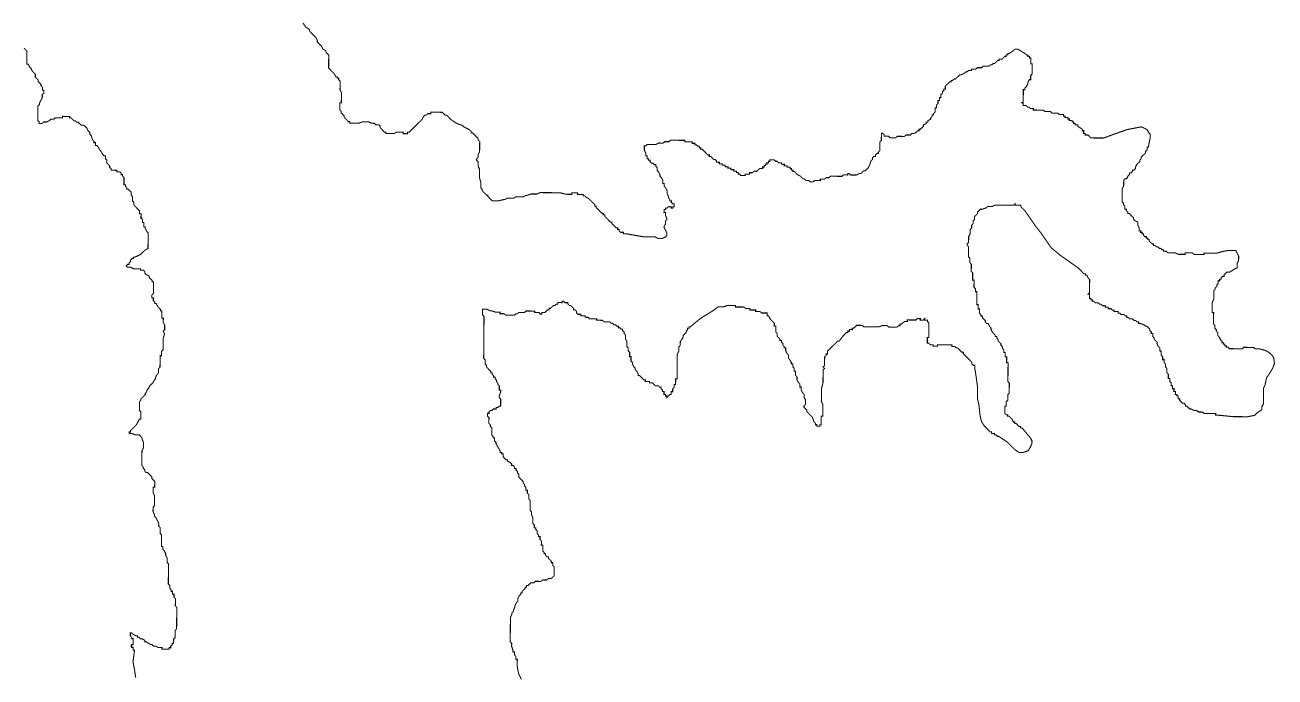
# Model space of a CAD drawing. Header units: metres. Extents: x 319816 to 366074, y 1739234 to 1838803.
# Drawn here: x 323090 to 326578, y 1828283 to 1830102 of the extents above; entities that cross this region are included whole.
import ezdxf

# ---------------------------------------------------------------- set-up
doc = ezdxf.new("R2010")
doc.units = ezdxf.units.M
doc.header["$MEASUREMENT"] = 0
doc.layers.add('HAZARDS LINE', color=1, linetype='Continuous')

msp = doc.modelspace()

# ---------------------------------------------------------------- linework, layer by layer
at = {"layer": 'HAZARDS LINE', "lineweight": 18, "const_width": 3}
for points in [[(323865.8, 1830107.4), (323873.8, 1830095.2), (323881.8, 1830091.1), (323885.8, 1830083), (323889.8, 1830078.9), (323893.8, 1830074.9), (323901.7, 1830066.7), (323905.7, 1830058.6), (323905.7, 1830054.6), (323909.7, 1830050.5), (323917.7, 1830042.4), (323921.6, 1830034.3), (323929.7, 1830030.2), (323929.6, 1830026.2), (323933.6, 1830022.1), (323937.6, 1830018.1), (323937.3, 1829981.8), (323941.3, 1829977.7), (323945.3, 1829973.6), (323953.3, 1829965.5), (323957.3, 1829957.4), (323961.3, 1829957.4), (323961.3, 1829953.4), (323965.3, 1829953.3), (323965.3, 1829949.3), (323969.3, 1829945.2), (323969.1, 1829921), (323973, 1829912.9), (323972.8, 1829884.7), (323968.8, 1829884.7), (323968.6, 1829864.6), (323972.6, 1829860.5), (323972.6, 1829856.5), (323976.6, 1829852.4), (323980.6, 1829848.4), (323980.5, 1829844.3), (323984.5, 1829840.3), (323992.5, 1829832.1), (323996.5, 1829832.1), (323996.5, 1829828.1), (324020.7, 1829827.9), (324032.8, 1829831.8), (324048.9, 1829831.7), (324057, 1829827.6), (324065, 1829827.5), (324069, 1829823.4), (324077.1, 1829823.4), (324081.1, 1829819.3), (324081.1, 1829815.3), (324085.1, 1829811.2), (324093, 1829803.1), (324097.1, 1829803), (324097, 1829799), (324121.2, 1829798.8), (324125.3, 1829802.8), (324145.4, 1829802.6), (324145.4, 1829798.6), (324157.5, 1829798.5), (324157.5, 1829802.5), (324161.6, 1829802.5), (324165.6, 1829806.5), (324169.7, 1829810.5), (324177.8, 1829818.5), (324190, 1829830.5), (324198.2, 1829838.5), (324202.2, 1829846.5), (324206.3, 1829850.5), (324210.3, 1829850.5), (324214.4, 1829854.5), (324222.5, 1829854.4), (324222.5, 1829858.4), (324254.8, 1829858.2), (324258.7, 1829854.1), (324262.7, 1829850), (324266.8, 1829850), (324278.8, 1829837.8), (324290.8, 1829829.7), (324298.8, 1829825.6), (324310.9, 1829821.4), (324314.9, 1829817.4), (324330.9, 1829809.2), (324334.9, 1829805.1), (324334.9, 1829801.1), (324338.9, 1829801), (324346.9, 1829792.9), (324350.9, 1829788.8), (324354.9, 1829784.8), (324354.9, 1829780.7), (324358.9, 1829776.7), (324358.6, 1829748.5), (324354.5, 1829740.4), (324354.5, 1829732.4), (324350.4, 1829728.4), (324350.4, 1829724.3), (324354.4, 1829720.3), (324354.3, 1829708.2), (324358.2, 1829700.1), (324358, 1829675.9), (324362, 1829663.8), (324361.8, 1829647.6), (324365.8, 1829643.6), (324365.8, 1829639.5), (324369.8, 1829635.5), (324377.8, 1829627.3), (324381.8, 1829627.3), (324381.8, 1829623.3), (324385.8, 1829619.2), (324393.8, 1829611.1), (324409.9, 1829610.9), (324426.1, 1829614.8), (324430.1, 1829614.8), (324434.2, 1829618.8), (324454.3, 1829618.6), (324458.4, 1829622.6), (324482.6, 1829622.4), (324486.6, 1829626.4), (324490.7, 1829626.4), (324502.8, 1829630.3), (324518.9, 1829630.2), (324527, 1829634.2), (324583.4, 1829633.7), (324599.5, 1829629.5), (324615.6, 1829629.4), (324615.7, 1829633.4), (324631.8, 1829633.3), (324631.8, 1829629.3), (324647.9, 1829629.1), (324647.9, 1829625.1), (324651.9, 1829625.1), (324655.9, 1829621), (324663.9, 1829616.9), (324667.9, 1829612.8), (324671.9, 1829608.8), (324679.9, 1829600.6), (324679.9, 1829596.6), (324683.9, 1829596.6), (324683.9, 1829592.5), (324687.9, 1829588.5), (324691.9, 1829584.4), (324699.9, 1829576.3), (324703.9, 1829576.2), (324703.9, 1829572.2), (324707.9, 1829572.2), (324707.9, 1829568.1), (324711.9, 1829564.1), (324719.8, 1829555.9), (324723.8, 1829551.9), (324727.9, 1829551.9), (324727.8, 1829547.8), (324731.8, 1829543.8), (324739.8, 1829535.6), (324743.9, 1829535.6), (324743.8, 1829531.6), (324747.9, 1829531.5), (324747.8, 1829527.5), (324751.8, 1829523.4), (324759.9, 1829523.4), (324759.9, 1829519.3), (324767.9, 1829519.3), (324816.2, 1829510.8), (324848.5, 1829510.5), (324856.5, 1829506.4), (324868.6, 1829506.3), (324876.7, 1829510.3), (324880.7, 1829514.3), (324880.8, 1829522.4), (324876.8, 1829530.5), (324872.9, 1829538.5), (324877, 1829546.6), (324877, 1829554.6), (324881.1, 1829558.6), (324881.1, 1829562.7), (324877.2, 1829570.8), (324877.3, 1829578.8), (324873.2, 1829578.9), (324873.3, 1829586.9), (324877.3, 1829586.9), (324877.4, 1829590.9), (324881.4, 1829590.9), (324885.4, 1829594.9), (324893.5, 1829594.8), (324893.5, 1829590.8), (324897.5, 1829590.8), (324897.5, 1829594.8), (324901.6, 1829594.8), (324901.6, 1829602.8), (324897.6, 1829602.8), (324893.6, 1829606.9), (324893.6, 1829610.9), (324889.6, 1829611), (324889.6, 1829615), (324885.6, 1829619.1), (324885.7, 1829623.1), (324881.7, 1829631.2), (324881.8, 1829639.3), (324877.8, 1829647.4), (324873.8, 1829651.4), (324873.9, 1829659.5), (324869.9, 1829659.5), (324869.9, 1829667.6), (324866, 1829675.7), (324862, 1829679.8), (324862, 1829683.8), (324858, 1829691.9), (324854, 1829695.9), (324854.1, 1829704), (324850.1, 1829708.1), (324850.1, 1829712.1), (324846.1, 1829712.1), (324842.1, 1829716.2), (324838.1, 1829716.2), (324834.1, 1829720.3), (324834.1, 1829724.3), (324830.1, 1829724.4), (324830.1, 1829728.4), (324826.1, 1829728.4), (324826.2, 1829736.5), (324822.1, 1829736.5), (324822.2, 1829744.6), (324818.2, 1829752.7), (324818.3, 1829764.8), (324822.4, 1829764.7), (324826.4, 1829768.7), (324850.6, 1829768.5), (324858.7, 1829772.5), (324870.8, 1829772.4), (324874.9, 1829776.4), (324887, 1829776.3), (324891, 1829780.3), (324931.3, 1829780), (324931.3, 1829775.9), (324951.5, 1829775.8), (324951.4, 1829771.7), (324959.5, 1829771.7), (324959.4, 1829767.6), (324963.5, 1829767.6), (324967.5, 1829763.5), (324971.5, 1829763.5), (324971.5, 1829759.5), (324975.5, 1829759.4), (324975.5, 1829755.4), (324979.5, 1829755.4), (324983.5, 1829751.3), (324991.5, 1829743.2), (324995.5, 1829739.1), (324999.5, 1829739.1), (324999.5, 1829735), (325003.5, 1829735), (325007.5, 1829731), (325011.5, 1829726.9), (325015.5, 1829726.9), (325019.5, 1829722.8), (325019.5, 1829718.8), (325027.6, 1829718.7), (325027.5, 1829714.7), (325035.6, 1829714.6), (325035.6, 1829710.6), (325043.6, 1829710.5), (325043.6, 1829706.5), (325051.7, 1829706.4), (325051.6, 1829702.4), (325059.7, 1829702.3), (325059.6, 1829698.3), (325067.7, 1829698.2), (325067.7, 1829694.2), (325075.7, 1829694.1), (325075.7, 1829690.1), (325079.7, 1829690), (325079.7, 1829686), (325083.7, 1829686), (325087.7, 1829681.9), (325099.8, 1829681.8), (325099.9, 1829685.8), (325111.9, 1829685.7), (325112, 1829689.8), (325120, 1829689.7), (325124.1, 1829693.7), (325132.2, 1829693.6), (325136.2, 1829697.6), (325140.3, 1829701.6), (325148.4, 1829701.6), (325148.4, 1829705.6), (325152.4, 1829705.6), (325152.5, 1829709.6), (325156.5, 1829709.6), (325156.5, 1829713.6), (325160.6, 1829713.5), (325160.6, 1829717.6), (325164.6, 1829717.5), (325164.7, 1829721.6), (325168.7, 1829721.5), (325168.7, 1829725.6), (325180.8, 1829725.5), (325184.8, 1829721.4), (325188.8, 1829721.4), (325192.8, 1829717.3), (325200.9, 1829717.2), (325200.9, 1829713.2), (325208.9, 1829713.1), (325208.9, 1829709.1), (325217, 1829709), (325216.9, 1829705), (325225, 1829704.9), (325224.9, 1829700.9), (325229, 1829700.9), (325228.9, 1829696.9), (325233, 1829696.8), (325232.9, 1829692.8), (325237, 1829692.8), (325241, 1829688.7), (325245, 1829684.6), (325253, 1829680.5), (325257, 1829676.5), (325261, 1829672.4), (325265, 1829672.4), (325269, 1829668.3), (325277.1, 1829668.2), (325281.1, 1829664.2), (325289.1, 1829664.1), (325293.2, 1829668.1), (325309.3, 1829668), (325309.4, 1829672), (325321.5, 1829671.9), (325325.5, 1829675.9), (325333.6, 1829675.8), (325337.6, 1829679.8), (325369.9, 1829679.6), (325374, 1829683.5), (325386, 1829683.4), (325386.1, 1829687.5), (325390.1, 1829687.4), (325394.1, 1829683.4), (325410.2, 1829683.2), (325418.3, 1829687.2), (325422.4, 1829687.2), (325426.4, 1829691.2), (325430.5, 1829695.2), (325434.5, 1829695.1), (325442.6, 1829703.1), (325446.7, 1829711.2), (325450.9, 1829723.2), (325454.9, 1829727.2), (325455, 1829731.3), (325459, 1829735.3), (325463.1, 1829735.2), (325463.1, 1829739.3), (325467.2, 1829743.2), (325471.2, 1829743.2), (325471.2, 1829747.2), (325475.3, 1829751.2), (325475.5, 1829775.4), (325479.6, 1829779.4), (325479.7, 1829799.6), (325483.8, 1829799.6), (325487.8, 1829795.5), (325487.7, 1829791.5), (325499.8, 1829791.4), (325503.8, 1829787.3), (325519.9, 1829787.2), (325524, 1829791.2), (325544.2, 1829791), (325548.2, 1829795), (325560.3, 1829794.9), (325564.4, 1829798.9), (325572.4, 1829798.8), (325576.5, 1829802.8), (325580.6, 1829806.8), (325584.6, 1829806.8), (325584.6, 1829810.8), (325588.7, 1829810.8), (325592.7, 1829814.8), (325596.8, 1829818.8), (325596.8, 1829822.8), (325604.9, 1829826.8), (325605, 1829830.8), (325609, 1829830.8), (325609, 1829834.8), (325617.1, 1829838.8), (325617.2, 1829842.8), (325621.2, 1829846.8), (325621.2, 1829850.8), (325625.3, 1829850.8), (325625.3, 1829854.8), (325629.4, 1829858.8), (325629.5, 1829870.9), (325633.5, 1829870.9), (325633.6, 1829878.9), (325637.6, 1829882.9), (325637.7, 1829891), (325641.7, 1829891), (325641.8, 1829899), (325645.8, 1829899), (325645.9, 1829907.1), (325650, 1829911.1), (325650, 1829915.1), (325654.1, 1829919.1), (325654.1, 1829923.1), (325658.1, 1829923.1), (325658.2, 1829931.2), (325666.3, 1829939.1), (325670.4, 1829943.1), (325674.4, 1829943.1), (325674.5, 1829947.1), (325678.5, 1829947.1), (325682.6, 1829951.1), (325686.6, 1829951.1), (325690.6, 1829955.1), (325694.7, 1829959.1), (325698.8, 1829963.1), (325702.8, 1829963), (325710.9, 1829967), (325715, 1829971), (325719, 1829971), (325723.1, 1829975), (325731.1, 1829974.9), (325731.2, 1829978.9), (325743.2, 1829978.8), (325747.3, 1829982.8), (325759.4, 1829982.7), (325763.5, 1829986.7), (325779.6, 1829986.6), (325783.7, 1829990.6), (325787.7, 1829990.5), (325791.8, 1829994.5), (325795.8, 1829994.5), (325799.8, 1829998.5), (325803.9, 1830002.5), (325807.9, 1830002.5), (325808, 1830006.5), (325816, 1830006.4), (325820.1, 1830010.4), (325824.2, 1830014.4), (325828.2, 1830014.4), (325828.2, 1830018.4), (325832.3, 1830018.4), (325832.3, 1830022.4), (325836.3, 1830022.4), (325848.5, 1830030.4), (325852.6, 1830034.4), (325860.6, 1830034.3), (325880.7, 1830022), (325884.7, 1830018), (325888.7, 1830017.9), (325888.7, 1830013.9), (325892.7, 1830013.9), (325892.7, 1830009.8), (325896.7, 1830009.8), (325896.6, 1829993.7), (325900.6, 1829993.6), (325900.4, 1829965.4), (325896.3, 1829961.4), (325896.2, 1829949.3), (325892.2, 1829949.4), (325888.1, 1829941.3), (325888, 1829937.3), (325883.9, 1829929.3), (325879.9, 1829925.3), (325879.8, 1829921.2), (325875.8, 1829921.3), (325875.5, 1829885), (325871.5, 1829885), (325875.5, 1829881), (325875.4, 1829876.9), (325883.5, 1829876.9), (325887.5, 1829872.8), (325891.5, 1829872.8), (325895.5, 1829868.7), (325903.6, 1829868.6), (325903.5, 1829864.6), (325931.8, 1829864.4), (325935.8, 1829860.3), (325951.9, 1829860.2), (325955.9, 1829856.1), (325972, 1829856), (325976, 1829851.9), (325988.1, 1829851.8), (325988.1, 1829847.8), (325992.1, 1829847.7), (325992.1, 1829843.7), (326000.1, 1829843.6), (326000.1, 1829839.6), (326004.1, 1829839.6), (326004.1, 1829835.5), (326012.1, 1829835.5), (326012.1, 1829831.4), (326016.1, 1829831.4), (326016.1, 1829827.4), (326020.1, 1829827.3), (326020.1, 1829823.3), (326028.2, 1829823.2), (326028.1, 1829819.2), (326040.2, 1829811), (326040.1, 1829807), (326044.2, 1829807), (326044.1, 1829798.9), (326048.1, 1829798.9), (326048.1, 1829794.9), (326056.1, 1829794.8), (326064.1, 1829786.7), (326100.4, 1829786.4), (326120.6, 1829794.2), (326165.1, 1829810), (326205.5, 1829817.7), (326213.5, 1829813.6), (326221.5, 1829809.5), (326225.5, 1829801.4), (326229.5, 1829797.4), (326229.4, 1829785.3), (326225.2, 1829765.2), (326225.2, 1829761.1), (326221.1, 1829761.2), (326221.1, 1829753.1), (326217, 1829749.1), (326217, 1829745.1), (326212.9, 1829741.1), (326204.8, 1829733.1), (326204.8, 1829729), (326200.7, 1829725), (326200.7, 1829721), (326196.6, 1829717), (326192.5, 1829713), (326188.4, 1829705), (326188.4, 1829701), (326184.3, 1829697), (326180.3, 1829697), (326180.3, 1829693), (326176.2, 1829689), (326172.2, 1829689), (326172.1, 1829685), (326168.1, 1829681), (326164, 1829672.9), (326159.9, 1829673), (326155.9, 1829669), (326155.7, 1829652.8), (326151.6, 1829644.8), (326151.3, 1829608.5), (326155.3, 1829604.5), (326155.3, 1829600.4), (326159.3, 1829596.4), (326159.2, 1829588.3), (326163.3, 1829588.3), (326163.2, 1829584.2), (326167.2, 1829580.2), (326167.2, 1829576.1), (326171.2, 1829576.1), (326175.2, 1829572), (326179.2, 1829568), (326183.2, 1829563.9), (326183.2, 1829559.9), (326187.2, 1829555.8), (326195.2, 1829551.7), (326195.1, 1829543.7), (326199.1, 1829535.6), (326199, 1829527.5), (326203.1, 1829527.5), (326203, 1829523.4), (326207.1, 1829523.4), (326207, 1829519.4), (326211.1, 1829519.3), (326211, 1829515.3), (326215, 1829511.2), (326219.1, 1829511.2), (326219, 1829507.2), (326223.1, 1829507.1), (326223, 1829503.1), (326227.1, 1829503.1), (326227, 1829499), (326231, 1829495), (326235, 1829490.9), (326239, 1829490.9), (326239, 1829486.8), (326243, 1829486.8), (326247, 1829482.7), (326251.1, 1829482.7), (326255.1, 1829478.7), (326259.1, 1829478.6), (326263.1, 1829474.6), (326267.1, 1829474.5), (326267.1, 1829470.5), (326275.2, 1829470.4), (326279.2, 1829466.4), (326299.3, 1829466.2), (326307.3, 1829462.1), (326327.5, 1829461.9), (326327.5, 1829466), (326347.7, 1829465.8), (326351.7, 1829461.7), (326379.9, 1829461.5), (326379.9, 1829465.5), (326416.2, 1829465.2), (326428.3, 1829469.1), (326448.5, 1829473), (326468.7, 1829472.8), (326472.6, 1829464.7), (326476.6, 1829456.6), (326476.5, 1829444.6), (326472.4, 1829436.5), (326472.3, 1829424.4), (326464.2, 1829420.5), (326452, 1829412.5), (326444, 1829412.6), (326435.9, 1829404.6), (326435.8, 1829400.5), (326431.8, 1829400.6), (326427.7, 1829396.6), (326427.7, 1829392.5), (326423.7, 1829392.6), (326423.6, 1829388.5), (326419.6, 1829388.6), (326419.5, 1829380.5), (326415.5, 1829376.5), (326415.4, 1829372.5), (326411.4, 1829368.5), (326411.3, 1829364.5), (326407.3, 1829360.5), (326407.1, 1829336.3), (326403, 1829328.2), (326402.7, 1829300), (326406.8, 1829300), (326406.5, 1829267.7), (326410.5, 1829263.7), (326410.4, 1829255.6), (326414.4, 1829251.5), (326414.4, 1829247.5), (326418.4, 1829243.4), (326418.3, 1829235.4), (326422.3, 1829231.3), (326426.3, 1829223.2), (326430.3, 1829219.2), (326430.2, 1829215.1), (326434.3, 1829215.1), (326434.2, 1829211.1), (326438.3, 1829211), (326438.2, 1829207), (326442.3, 1829207), (326442.2, 1829202.9), (326446.3, 1829202.9), (326450.3, 1829198.8), (326486.5, 1829198.5), (326490.6, 1829202.5), (326518.8, 1829202.3), (326522.8, 1829198.2), (326534.9, 1829198.1), (326550.9, 1829193.9), (326562, 1829187.8), (326570, 1829180.3), (326574.4, 1829173.4), (326576.5, 1829157.6), (326571.5, 1829144.1), (326562.6, 1829129.4), (326554.4, 1829117.3), (326550.2, 1829097.2), (326546.1, 1829089.2), (326545.7, 1829044.8), (326541.6, 1829036.8), (326541.6, 1829028.7), (326529.4, 1829020.8), (326521.3, 1829012.8), (326501.1, 1829008.9), (326460.8, 1829009.2), (326416.5, 1829013.6), (326412.4, 1829013.7), (326412.5, 1829017.7), (326380.2, 1829018), (326376.2, 1829022), (326364.1, 1829022.1), (326360.1, 1829026.2), (326352.1, 1829026.3), (326344.1, 1829030.4), (326340, 1829030.4), (326332, 1829038.5), (326328, 1829038.6), (326328, 1829042.6), (326324, 1829046.7), (326320, 1829046.7), (326316, 1829050.8), (326312, 1829054.8), (326312, 1829058.9), (326308, 1829058.9), (326308.1, 1829067), (326304, 1829067), (326304.1, 1829071), (326300, 1829071.1), (326300.1, 1829079.1), (326296.1, 1829079.2), (326296.2, 1829087.2), (326292.1, 1829087.3), (326292.2, 1829095.3), (326288.2, 1829095.4), (326288.2, 1829103.4), (326284.2, 1829107.5), (326284.3, 1829115.5), (326280.3, 1829115.6), (326280.4, 1829127.7), (326276.4, 1829131.7), (326276.4, 1829135.8), (326276.4, 1829139.8), (326276.5, 1829143.8), (326272.5, 1829147.9), (326272.5, 1829151.9), (326272.5, 1829156), (326268.5, 1829160), (326268.6, 1829164.1), (326268.6, 1829168.1), (326264.6, 1829168.1), (326264.6, 1829172.2), (326264.6, 1829176.2), (326260.6, 1829180.3), (326260.7, 1829184.3), (326260.7, 1829188.3), (326260.7, 1829192.3), (326256.7, 1829192.4), (326256.7, 1829196.4), (326256.8, 1829200.4), (326252.8, 1829204.5), (326248.8, 1829212.6), (326248.9, 1829216.6), (326244.9, 1829220.7), (326240.9, 1829224.8), (326240.9, 1829228.8), (326236.9, 1829232.9), (326236.9, 1829236.9), (326237, 1829240.9), (326232.9, 1829241), (326233, 1829245), (326229, 1829249.1), (326229, 1829253.1), (326225, 1829257.2), (326221, 1829261.2), (326217, 1829261.3), (326213, 1829265.3), (326200.9, 1829269.4), (326196.9, 1829269.5), (326196.9, 1829273.5), (326192.9, 1829273.5), (326188.9, 1829277.6), (326184.9, 1829277.6), (326180.9, 1829281.7), (326176.8, 1829281.7), (326172.8, 1829281.8), (326168.8, 1829285.8), (326164.8, 1829285.9), (326164.8, 1829289.9), (326160.8, 1829289.9), (326156.8, 1829294), (326152.8, 1829294), (326148.7, 1829294.1), (326144.7, 1829298.1), (326140.7, 1829298.2), (326140.7, 1829302.2), (326136.7, 1829302.2), (326132.7, 1829302.3), (326128.6, 1829302.3), (326128.7, 1829306.3), (326124.6, 1829306.4), (326120.6, 1829310.4), (326116.6, 1829310.5), (326112.6, 1829310.5), (326112.6, 1829314.5), (326108.6, 1829314.6), (326104.5, 1829314.6), (326104.6, 1829318.6), (326100.6, 1829318.7), (326096.5, 1829318.7), (326092.5, 1829322.8), (326088.5, 1829322.8), (326084.5, 1829326.9), (326080.5, 1829326.9), (326076.4, 1829326.9), (326072.4, 1829331), (326068.4, 1829331), (326068.4, 1829335.1), (326064.4, 1829335.1), (326064.4, 1829339.1), (326060.4, 1829339.2), (326060.4, 1829343.2), (326060.5, 1829347.2), (326060.5, 1829351.3), (326056.5, 1829351.3), (326060.5, 1829355.3), (326060.6, 1829359.3), (326060.6, 1829363.3), (326060.6, 1829367.4), (326060.7, 1829371.4), (326060.7, 1829375.4), (326060.7, 1829379.5), (326060.8, 1829383.5), (326060.8, 1829387.5), (326060.8, 1829391.6), (326056.9, 1829395.6), (326052.9, 1829403.7), (326048.9, 1829403.8), (326048.9, 1829407.8), (326044.9, 1829407.8), (326040.9, 1829411.9), (326036.9, 1829416), (326032.9, 1829420), (326028.9, 1829424.1), (325976.8, 1829460.8), (325952.8, 1829481.2), (325924.9, 1829521.7), (325908.9, 1829542), (325881, 1829582.6), (325877, 1829586.6), (325869, 1829594.8), (325869.1, 1829598.8), (325861, 1829598.9), (325857, 1829598.9), (325853, 1829598.9), (325853, 1829603), (325848.9, 1829599), (325844.9, 1829599), (325836.8, 1829599.1), (325832.8, 1829599.1), (325820.7, 1829599.2), (325816.7, 1829599.2), (325808.6, 1829599.3), (325804.6, 1829599.3), (325796.5, 1829599.4), (325788.4, 1829595.4), (325784.4, 1829595.5), (325776.3, 1829595.5), (325772.3, 1829591.5), (325760.1, 1829587.6), (325756.1, 1829587.6), (325752.1, 1829583.6), (325748, 1829579.6), (325748, 1829575.6), (325743.9, 1829571.6), (325739.8, 1829567.6), (325739.8, 1829563.6), (325739.8, 1829559.5), (325735.7, 1829555.5), (325735.7, 1829551.5), (325735.6, 1829547.5), (325731.6, 1829543.5), (325731.5, 1829535.4), (325727.4, 1829531.4), (325727.4, 1829527.4), (325727.3, 1829519.3), (325723.2, 1829511.3), (325723.2, 1829507.3), (325723.1, 1829499.2), (325723.1, 1829495.2), (325719, 1829491.2), (325719, 1829487.1), (325723, 1829483.1), (325723, 1829479.1), (325722.9, 1829475), (325722.9, 1829471), (325722.9, 1829467), (325722.8, 1829462.9), (325722.8, 1829458.9), (325722.8, 1829454.9), (325726.8, 1829450.8), (325726.7, 1829446.8), (325726.7, 1829442.7), (325726.7, 1829438.7), (325730.7, 1829434.6), (325730.6, 1829430.6), (325730.6, 1829426.6), (325730.6, 1829422.5), (325730.5, 1829418.5), (325730.5, 1829414.5), (325734.5, 1829410.4), (325734.4, 1829406.4), (325734.4, 1829402.4), (325734.4, 1829398.3), (325734.3, 1829394.3), (325734.3, 1829390.3), (325738.3, 1829390.2), (325738.3, 1829386.2), (325738.3, 1829382.2), (325738.2, 1829378.1), (325738.2, 1829374.1), (325738.2, 1829370.1), (325742.2, 1829366), (325742.1, 1829362), (325742.1, 1829357.9), (325746.1, 1829357.9), (325746.1, 1829353.9), (325746.1, 1829349.8), (325746, 1829345.8), (325746, 1829341.8), (325746, 1829337.7), (325745.9, 1829333.7), (325745.9, 1829329.7), (325745.9, 1829325.7), (325745.8, 1829321.6), (325749.9, 1829321.6), (325749.8, 1829317.6), (325749.8, 1829313.5), (325749.8, 1829309.5), (325753.8, 1829309.5), (325753.8, 1829305.4), (325753.7, 1829301.4), (325753.7, 1829297.4), (325757.7, 1829293.3), (325757.7, 1829289.3), (325761.7, 1829289.2), (325761.7, 1829285.2), (325765.7, 1829281.1), (325769.7, 1829277.1), (325769.6, 1829273), (325773.6, 1829269), (325777.6, 1829268.9), (325781.6, 1829260.8), (325785.6, 1829256.8), (325785.6, 1829252.7), (325789.5, 1829244.7), (325793.5, 1829240.6), (325797.5, 1829236.5), (325797.5, 1829232.5), (325801.5, 1829232.5), (325801.5, 1829228.4), (325805.5, 1829224.4), (325805.5, 1829220.3), (325809.5, 1829216.3), (325813.5, 1829212.2), (325813.4, 1829208.2), (325817.4, 1829204.1), (325817.4, 1829200.1), (325821.4, 1829196), (325821.3, 1829192), (325821.3, 1829187.9), (325825.3, 1829187.9), (325825.3, 1829183.9), (325825.3, 1829179.8), (325825.2, 1829175.8), (325829.3, 1829175.8), (325829.2, 1829171.8), (325829.2, 1829167.7), (325829.2, 1829163.7), (325829.1, 1829159.7), (325833.2, 1829159.6), (325833.1, 1829155.6), (325833.1, 1829151.6), (325833.1, 1829147.5), (325833, 1829143.5), (325833, 1829139.5), (325833, 1829135.4), (325832.9, 1829131.4), (325832.9, 1829127.4), (325832.9, 1829123.3), (325832.8, 1829119.3), (325832.8, 1829115.3), (325832.8, 1829111.2), (325832.7, 1829107.2), (325836.7, 1829103.1), (325836.7, 1829099.1), (325836.7, 1829095.1), (325836.6, 1829091.1), (325836.6, 1829087), (325836.6, 1829083), (325836.5, 1829079), (325836.5, 1829074.9), (325832.4, 1829070.9), (325832.4, 1829066.9), (325832.4, 1829062.9), (325832.3, 1829058.8), (325832.3, 1829054.8), (325828.2, 1829050.8), (325828.2, 1829046.8), (325828.1, 1829038.7), (325824.1, 1829038.7), (325824.1, 1829034.7), (325824, 1829030.7), (325824, 1829026.6), (325824, 1829022.6), (325823.9, 1829018.6), (325827.9, 1829014.5), (325832, 1829014.5), (325831.9, 1829010.5), (325836, 1829010.4), (325840, 1829006.4), (325844, 1829002.3), (325847.9, 1828994.2), (325851.9, 1828994.2), (325851.9, 1828990.1), (325855.9, 1828990.1), (325859.9, 1828986), (325863.9, 1828982), (325868, 1828981.9), (325867.9, 1828977.9), (325872, 1828977.9), (325895.9, 1828949.4), (325899.9, 1828941.3), (325899.8, 1828933.3), (325895.7, 1828925.3), (325891.6, 1828917.2), (325887.6, 1828913.2), (325875.4, 1828909.3), (325863.3, 1828909.4), (325851.3, 1828917.6), (325831.3, 1828937.9), (325807.3, 1828954.2), (325803.2, 1828954.3), (325799.2, 1828958.3), (325795.2, 1828958.3), (325795.2, 1828962.4), (325791.2, 1828962.4), (325787.2, 1828962.4), (325787.2, 1828966.5), (325783.2, 1828966.5), (325779.2, 1828970.6), (325775.2, 1828974.6), (325767.2, 1828982.8), (325759.2, 1828994.9), (325755.3, 1829011.1), (325751.6, 1829043.4), (325747.7, 1829059.5), (325748, 1829091.8), (325744.2, 1829120), (325740.3, 1829144.3), (325740.4, 1829148.3), (325740.4, 1829152.3), (325736.4, 1829152.4), (325732.4, 1829156.4), (325732.4, 1829160.5), (325728.4, 1829164.5), (325724.4, 1829168.6), (325720.4, 1829172.7), (325712.4, 1829180.8), (325708.4, 1829184.9), (325708.4, 1829188.9), (325704.4, 1829188.9), (325700.4, 1829193), (325696.4, 1829197), (325692.4, 1829201.1), (325688.4, 1829201.1), (325684.4, 1829205.2), (325680.4, 1829205.2), (325676.3, 1829205.3), (325676.4, 1829209.3), (325672.3, 1829209.3), (325668.3, 1829209.4), (325664.3, 1829209.4), (325660.2, 1829209.4), (325656.2, 1829209.5), (325652.2, 1829209.5), (325648.2, 1829209.5), (325644.1, 1829209.6), (325640.1, 1829209.6), (325636.1, 1829209.6), (325636, 1829205.6), (325632, 1829205.6), (325628, 1829205.7), (325623.9, 1829205.7), (325624, 1829209.7), (325619.9, 1829209.8), (325615.9, 1829209.8), (325611.9, 1829213.9), (325607.9, 1829213.9), (325607.9, 1829217.9), (325607.9, 1829222), (325608, 1829226), (325608, 1829230), (325612, 1829230), (325612.1, 1829234), (325612.1, 1829238.1), (325612.1, 1829242.1), (325612.2, 1829246.1), (325612.2, 1829250.2), (325612.2, 1829254.2), (325612.3, 1829258.2), (325612.3, 1829262.3), (325612.3, 1829266.3), (325612.4, 1829270.3), (325608.4, 1829274.4), (325608.4, 1829278.4), (325604.4, 1829278.4), (325600.4, 1829278.5), (325600.4, 1829282.5), (325596.3, 1829278.5), (325592.3, 1829278.6), (325588.3, 1829278.6), (325588.3, 1829282.6), (325584.3, 1829282.6), (325580.2, 1829282.7), (325576.2, 1829278.7), (325572.1, 1829278.7), (325568.1, 1829278.8), (325564.1, 1829278.8), (325560, 1829278.8), (325556, 1829278.9), (325552, 1829278.9), (325552, 1829274.9), (325547.9, 1829274.9), (325543.9, 1829274.9), (325539.8, 1829270.9), (325535.8, 1829266.9), (325531.7, 1829267), (325531.7, 1829262.9), (325527.7, 1829263), (325523.6, 1829259), (325519.6, 1829259), (325515.5, 1829259), (325507.5, 1829259.1), (325499.4, 1829259.2), (325495.4, 1829263.2), (325491.4, 1829263.3), (325487.4, 1829263.3), (325483.3, 1829263.3), (325471.2, 1829259.4), (325467.2, 1829259.4), (325463.1, 1829259.5), (325459.1, 1829259.5), (325455.1, 1829259.5), (325451, 1829259.6), (325447, 1829259.6), (325434.9, 1829259.7), (325430.9, 1829259.7), (325426.9, 1829263.8), (325422.9, 1829263.8), (325418.8, 1829263.9), (325414.8, 1829263.9), (325410.8, 1829263.9), (325406.7, 1829259.9), (325402.6, 1829255.9), (325398.6, 1829256), (325398.6, 1829251.9), (325394.5, 1829252), (325390.5, 1829252), (325390.5, 1829248), (325386.5, 1829248), (325386.4, 1829244), (325382.4, 1829244), (325378.3, 1829240), (325374.3, 1829236), (325362, 1829220), (325358, 1829220), (325353.9, 1829216), (325349.9, 1829212), (325345.8, 1829208), (325341.7, 1829204), (325337.7, 1829200), (325333.6, 1829196), (325329.5, 1829192), (325329.5, 1829184), (325325.5, 1829184), (325325.4, 1829180), (325321.4, 1829176), (325321.3, 1829167.9), (325321.3, 1829163.9), (325321.2, 1829155.8), (325321.2, 1829151.8), (325317.1, 1829147.8), (325321.1, 1829143.7), (325317, 1829139.7), (325317, 1829135.7), (325317, 1829131.7), (325316.9, 1829123.6), (325316.9, 1829119.6), (325316.8, 1829115.5), (325316.8, 1829107.5), (325316.7, 1829103.4), (325312.6, 1829087.4), (325312.5, 1829083.3), (325312.5, 1829079.3), (325312.5, 1829075.3), (325312.4, 1829071.2), (325312.4, 1829067.2), (325312.4, 1829063.2), (325312.2, 1829051.1), (325316.2, 1829043), (325316.2, 1829038.9), (325316.1, 1829030.9), (325316.1, 1829026.8), (325316, 1829022.8), (325316, 1829018.8), (325316, 1829014.8), (325315.9, 1829010.7), (325311.9, 1829010.8), (325311.9, 1829006.7), (325311.8, 1829002.7), (325311.8, 1828998.7), (325311.8, 1828994.6), (325311.7, 1828990.6), (325311.7, 1828986.6), (325307.7, 1828986.6), (325307.6, 1828982.6), (325303.6, 1828982.6), (325299.6, 1828982.6), (325299.6, 1828986.7), (325295.6, 1828986.7), (325295.6, 1828990.7), (325291.6, 1828994.8), (325287.7, 1829006.9), (325283.7, 1829011), (325279.7, 1829015.1), (325275.7, 1829019.1), (325271.7, 1829023.2), (325271.7, 1829027.2), (325267.7, 1829031.3), (325263.7, 1829035.3), (325263.8, 1829039.4), (325267.8, 1829043.4), (325267.9, 1829047.4), (325267.9, 1829055.5), (325264, 1829063.6), (325264, 1829067.6), (325264, 1829071.6), (325260, 1829075.7), (325256.1, 1829083.8), (325256.2, 1829091.9), (325252.1, 1829091.9), (325252.2, 1829100), (325248.2, 1829104), (325244.2, 1829112.1), (325244.3, 1829120.2), (325240.3, 1829124.2), (325240.3, 1829128.3), (325240.4, 1829136.3), (325236.4, 1829136.4), (325236.4, 1829140.4), (325236.4, 1829144.4), (325232.4, 1829148.5), (325232.5, 1829152.5), (325232.5, 1829156.6), (325228.5, 1829156.6), (325228.5, 1829160.6), (325220.5, 1829172.8), (325220.6, 1829180.9), (325216.6, 1829184.9), (325212.7, 1829193), (325212.7, 1829197), (325212.7, 1829201.1), (325208.7, 1829201.1), (325208.7, 1829205.1), (325204.7, 1829209.2), (325204.8, 1829213.2), (325200.8, 1829217.3), (325200.8, 1829221.3), (325196.8, 1829221.4), (325196.8, 1829225.4), (325192.8, 1829229.5), (325188.8, 1829233.5), (325188.8, 1829237.6), (325188.9, 1829241.6), (325184.9, 1829245.7), (325184.9, 1829249.7), (325184.9, 1829253.7), (325185, 1829257.8), (325185, 1829261.8), (325181, 1829261.8), (325181, 1829265.9), (325181, 1829269.9), (325177, 1829273.9), (325173, 1829278), (325169.1, 1829282.1), (325165.1, 1829290.2), (325161.1, 1829290.2), (325161.1, 1829294.2), (325161.1, 1829298.3), (325157.1, 1829298.3), (325153.1, 1829298.3), (325149, 1829298.4), (325145, 1829298.4), (325141, 1829302.5), (325132.9, 1829302.5), (325128.9, 1829302.6), (325128.9, 1829306.6), (325124.9, 1829306.6), (325120.9, 1829306.7), (325116.9, 1829306.7), (325112.8, 1829306.7), (325112.9, 1829310.8), (325108.8, 1829310.8), (325104.8, 1829310.8), (325100.8, 1829310.9), (325096.8, 1829314.9), (325092.7, 1829315), (325084.7, 1829315), (325076.6, 1829315.1), (325072.6, 1829315.1), (325072.6, 1829319.2), (325068.6, 1829319.2), (325064.6, 1829319.2), (325060.5, 1829319.3), (325056.5, 1829319.3), (325052.5, 1829319.3), (325048.4, 1829319.4), (325040.3, 1829315.4), (325024.2, 1829315.5), (325008, 1829303.6), (324975.6, 1829283.7), (324951.2, 1829263.7), (324947.2, 1829259.7), (324943.1, 1829259.8), (324943.1, 1829255.7), (324939.1, 1829255.8), (324939, 1829251.7), (324935, 1829247.7), (324934.9, 1829243.7), (324930.9, 1829239.7), (324926.8, 1829235.7), (324926.8, 1829231.7), (324922.7, 1829223.7), (324918.6, 1829219.7), (324918.6, 1829215.6), (324918.5, 1829211.6), (324918.5, 1829207.6), (324914.4, 1829203.6), (324914.4, 1829199.5), (324914.4, 1829195.5), (324914.3, 1829191.5), (324910.2, 1829183.4), (324910.2, 1829179.4), (324910.2, 1829175.4), (324910.1, 1829171.3), (324910.1, 1829167.3), (324910.1, 1829163.3), (324910, 1829159.2), (324910, 1829155.2), (324910, 1829151.2), (324909.9, 1829147.2), (324909.9, 1829143.1), (324909.9, 1829139.1), (324909.8, 1829135.1), (324909.8, 1829131), (324909.8, 1829127), (324909.7, 1829118.9), (324909.7, 1829114.9), (324905.6, 1829114.9), (324905.6, 1829110.9), (324905.6, 1829106.9), (324905.5, 1829102.8), (324905.5, 1829098.8), (324901.5, 1829098.8), (324901.4, 1829094.8), (324901.4, 1829090.8), (324897.3, 1829086.8), (324897.3, 1829082.8), (324897.3, 1829078.7), (324893.2, 1829078.8), (324893.2, 1829074.7), (324893.2, 1829070.7), (324889.1, 1829070.7), (324885.1, 1829066.7), (324881, 1829062.7), (324881, 1829066.8), (324877, 1829066.8), (324877, 1829070.8), (324873, 1829070.9), (324873.1, 1829078.9), (324869.1, 1829079), (324869.1, 1829083), (324865.1, 1829087.1), (324865.1, 1829091.1), (324861.1, 1829091.1), (324857.1, 1829095.2), (324853.1, 1829095.2), (324849, 1829095.2), (324845, 1829099.3), (324841, 1829103.4), (324837, 1829103.4), (324833, 1829103.4), (324833, 1829107.5), (324829, 1829107.5), (324825, 1829107.5), (324820.9, 1829107.6), (324821, 1829111.6), (324816.9, 1829111.6), (324812.9, 1829115.7), (324808.9, 1829119.8), (324804.9, 1829123.8), (324800.9, 1829123.9), (324800.9, 1829127.9), (324797, 1829136), (324793, 1829140.1), (324793, 1829144.1), (324789, 1829148.2), (324785, 1829156.3), (324785.1, 1829160.3), (324781.1, 1829164.4), (324781.1, 1829168.4), (324781.1, 1829172.4), (324781.2, 1829176.4), (324777.2, 1829176.5), (324777.2, 1829180.5), (324777.2, 1829184.5), (324777.3, 1829188.6), (324773.3, 1829192.6), (324773.3, 1829196.7), (324773.3, 1829200.7), (324769.3, 1829204.8), (324769.4, 1829208.8), (324769.4, 1829212.8), (324769.4, 1829216.9), (324769.5, 1829220.9), (324765.5, 1829225), (324765.5, 1829229), (324765.5, 1829233), (324765.6, 1829237.1), (324761.6, 1829241.1), (324761.6, 1829245.2), (324757.6, 1829249.2), (324757.6, 1829253.3), (324753.6, 1829253.3), (324749.6, 1829257.3), (324745.6, 1829257.4), (324745.6, 1829261.4), (324741.6, 1829261.4), (324737.6, 1829265.5), (324733.6, 1829265.5), (324729.6, 1829269.6), (324725.5, 1829269.6), (324721.5, 1829273.7), (324717.5, 1829273.7), (324713.5, 1829273.8), (324709.4, 1829273.8), (324705.4, 1829273.8), (324701.4, 1829277.9), (324697.4, 1829277.9), (324693.3, 1829278), (324689.3, 1829278), (324685.3, 1829278), (324685.3, 1829282.1), (324681.3, 1829282.1), (324677.3, 1829282.1), (324673.2, 1829282.2), (324669.2, 1829282.2), (324665.2, 1829282.2), (324661.2, 1829286.3), (324657.1, 1829286.3), (324653.1, 1829286.4), (324653.1, 1829290.4), (324649.1, 1829290.4), (324645.1, 1829290.5), (324641, 1829290.5), (324641.1, 1829294.5), (324637, 1829294.6), (324633, 1829294.6), (324629, 1829298.7), (324629.1, 1829302.7), (324625.1, 1829306.8), (324621, 1829306.8), (324621.1, 1829310.8), (324617.1, 1829314.9), (324613.1, 1829319), (324609, 1829319), (324605, 1829323.1), (324605.1, 1829327.1), (324601, 1829327.1), (324597, 1829327.2), (324593, 1829331.2), (324589, 1829331.3), (324588.9, 1829327.2), (324584.9, 1829327.3), (324580.9, 1829327.3), (324576.9, 1829327.3), (324576.8, 1829323.3), (324572.8, 1829323.3), (324568.7, 1829319.3), (324564.7, 1829319.4), (324560.6, 1829315.4), (324556.6, 1829311.4), (324552.5, 1829311.4), (324552.5, 1829307.4), (324548.5, 1829307.4), (324544.4, 1829303.4), (324540.3, 1829299.4), (324536.3, 1829299.4), (324532.3, 1829299.5), (324532.2, 1829295.4), (324528.2, 1829295.5), (324524.2, 1829299.5), (324520.2, 1829299.6), (324516.2, 1829299.6), (324512.1, 1829299.6), (324512.2, 1829303.7), (324508.1, 1829303.7), (324500.1, 1829303.8), (324496, 1829303.8), (324492, 1829303.8), (324488, 1829303.9), (324483.9, 1829299.9), (324479.9, 1829299.9), (324475.8, 1829299.9), (324471.8, 1829300), (324467.8, 1829300), (324463.7, 1829296), (324459.7, 1829296.1), (324455.6, 1829292.1), (324451.6, 1829292.1), (324447.6, 1829292.1), (324443.5, 1829292.2), (324439.5, 1829292.2), (324435.5, 1829292.2), (324431.4, 1829292.3), (324427.4, 1829296.3), (324423.4, 1829296.4), (324419.4, 1829296.4), (324415.3, 1829296.4), (324415.4, 1829300.5), (324411.4, 1829300.5), (324403.3, 1829300.6), (324391.2, 1829304.7), (324387.2, 1829304.7), (324379.2, 1829308.8), (324375.1, 1829308.8), (324371.1, 1829308.9), (324367.1, 1829308.9), (324367, 1829304.9), (324367, 1829300.9), (324367, 1829296.8), (324366.9, 1829292.8), (324370.9, 1829288.7), (324370.9, 1829284.7), (324370.9, 1829280.7), (324370.8, 1829276.6), (324370.8, 1829268.6), (324370.7, 1829264.5), (324370.7, 1829256.5), (324370.6, 1829248.4), (324370.5, 1829236.3), (324370.4, 1829220.2), (324370.3, 1829216.2), (324370.3, 1829208.1), (324370.2, 1829200), (324370.1, 1829192), (324370.1, 1829187.9), (324370, 1829179.9), (324370, 1829171.8), (324374, 1829167.7), (324373.9, 1829163.7), (324373.9, 1829159.7), (324373.9, 1829155.7), (324377.9, 1829151.6), (324377.8, 1829147.6), (324381.8, 1829143.5), (324385.8, 1829139.4), (324389.8, 1829135.4), (324389.8, 1829131.3), (324393.8, 1829131.3), (324393.8, 1829127.3), (324397.8, 1829123.2), (324397.7, 1829119.2), (324401.8, 1829119.1), (324401.7, 1829115.1), (324405.7, 1829111), (324405.7, 1829107), (324409.7, 1829102.9), (324409.7, 1829098.9), (324413.7, 1829094.8), (324413.6, 1829090.8), (324413.6, 1829086.8), (324413.6, 1829082.7), (324417.6, 1829082.7), (324417.6, 1829078.7), (324413.4, 1829066.6), (324413.4, 1829062.6), (324417.4, 1829058.5), (324417.4, 1829054.5), (324417.3, 1829050.5), (324417.3, 1829046.4), (324417.3, 1829042.4), (324417.2, 1829038.4), (324413.2, 1829038.4), (324409.1, 1829034.4), (324405.1, 1829034.4), (324405.1, 1829030.4), (324401, 1829030.4), (324397, 1829030.5), (324392.9, 1829026.5), (324388.9, 1829026.5), (324384.8, 1829022.5), (324384.8, 1829018.5), (324380.8, 1829018.5), (324380.7, 1829014.5), (324380.7, 1829010.5), (324384.7, 1829006.4), (324384.7, 1829002.4), (324384.6, 1828994.3), (324384.6, 1828990.3), (324388.6, 1828986.2), (324388.5, 1828982.2), (324392.5, 1828978.1), (324392.5, 1828974.1), (324392.5, 1828970), (324392.4, 1828962), (324392.4, 1828957.9), (324396.4, 1828953.9), (324396.3, 1828949.8), (324400.4, 1828949.8), (324400.3, 1828945.8), (324400.3, 1828941.7), (324404.3, 1828937.7), (324404.3, 1828933.7), (324416.2, 1828913.4), (324416.2, 1828909.4), (324420.2, 1828909.3), (324420.2, 1828905.3), (324424.2, 1828905.3), (324424.1, 1828901.2), (324424.1, 1828897.2), (324428.1, 1828893.1), (324432.1, 1828889.1), (324436.1, 1828889), (324436.1, 1828885), (324444.1, 1828880.9), (324448.1, 1828876.8), (324448.1, 1828872.8), (324452.1, 1828872.8), (324456.1, 1828868.7), (324456.1, 1828864.7), (324460.1, 1828864.6), (324460.1, 1828860.6), (324464.1, 1828856.5), (324464.1, 1828852.5), (324468.1, 1828848.5), (324468, 1828844.4), (324468, 1828840.4), (324472, 1828836.3), (324480, 1828828.2), (324479.9, 1828824.2), (324483.9, 1828820.1), (324483.9, 1828816.1), (324487.9, 1828812), (324487.9, 1828808), (324487.8, 1828803.9), (324491.9, 1828803.9), (324491.8, 1828799.9), (324491.8, 1828795.8), (324495.8, 1828791.8), (324495.8, 1828787.7), (324495.7, 1828783.7), (324495.7, 1828779.7), (324499.7, 1828775.6), (324499.7, 1828771.6), (324499.6, 1828767.6), (324499.6, 1828763.5), (324499.6, 1828759.5), (324499.5, 1828755.5), (324499.5, 1828751.4), (324499.5, 1828747.4), (324503.5, 1828743.3), (324503.4, 1828739.3), (324503.4, 1828735.3), (324507.4, 1828727.2), (324507.3, 1828723.1), (324507.3, 1828719.1), (324507.3, 1828715.1), (324507.2, 1828711), (324511.2, 1828707), (324511.2, 1828702.9), (324511.1, 1828698.9), (324515.2, 1828698.9), (324515.1, 1828694.9), (324519.1, 1828690.8), (324519.1, 1828686.8), (324519.1, 1828682.7), (324523.1, 1828678.7), (324523, 1828674.6), (324527.1, 1828674.6), (324527, 1828670.6), (324527, 1828666.5), (324531, 1828662.5), (324530.9, 1828650.4), (324534.9, 1828650.3), (324534.9, 1828646.3), (324534.9, 1828642.3), (324534.8, 1828638.2), (324534.8, 1828634.2), (324538.8, 1828630.1), (324538.8, 1828626.1), (324542.8, 1828626.1), (324542.8, 1828622), (324546.8, 1828618), (324550.8, 1828618), (324550.8, 1828613.9), (324554.7, 1828609.9), (324558.7, 1828605.8), (324558.7, 1828601.8), (324562.7, 1828601.7), (324562.7, 1828597.7), (324562.7, 1828593.7), (324566.7, 1828589.6), (324566.6, 1828585.6), (324566.6, 1828581.5), (324566.6, 1828577.5), (324566.5, 1828573.5), (324566.5, 1828569.4), (324566.5, 1828565.4), (324562.4, 1828561.4), (324558.3, 1828557.4), (324554.3, 1828557.4), (324550.3, 1828557.5), (324546.2, 1828553.5), (324542.2, 1828553.5), (324538.2, 1828553.5), (324534.1, 1828553.6), (324530.1, 1828549.6), (324526, 1828549.6), (324522, 1828549.7), (324518, 1828549.7), (324513.9, 1828549.7), (324509.9, 1828545.7), (324505.8, 1828545.8), (324501.8, 1828545.8), (324497.7, 1828541.8), (324493.7, 1828537.8), (324489.7, 1828537.8), (324489.6, 1828533.8), (324485.6, 1828533.8), (324485.6, 1828529.8), (324481.5, 1828525.8), (324477.4, 1828521.8), (324477.4, 1828517.8), (324473.4, 1828517.8), (324473.3, 1828513.8), (324469.3, 1828509.8), (324465.2, 1828501.7), (324465.1, 1828497.7), (324465.1, 1828493.7), (324461, 1828489.7), (324456.9, 1828481.7), (324456.9, 1828477.6), (324452.8, 1828469.6), (324452.8, 1828465.6), (324448.7, 1828461.6), (324448.7, 1828457.5), (324444.6, 1828449.5), (324444, 1828381), (324448, 1828376.9), (324447.9, 1828368.8), (324451.9, 1828356.7), (324451.8, 1828352.7), (324455.9, 1828352.6), (324455.8, 1828344.6), (324459.8, 1828340.5), (324459.7, 1828332.5), (324463.8, 1828332.4), (324463.6, 1828312.3), (324467.4, 1828292.1), (324475.4, 1828275.9)], [(323087.2, 1830037.2), (323091.2, 1830033.2), (323095.2, 1830029.1), (323095.2, 1830025.1), (323095.1, 1830021), (323095.1, 1830017), (323095.1, 1830013), (323095, 1830009), (323095, 1830004.9), (323095, 1830000.9), (323094.9, 1829996.9), (323094.9, 1829992.8), (323098.9, 1829992.8), (323102.9, 1829984.7), (323106.9, 1829980.6), (323110.9, 1829972.5), (323114.9, 1829968.5), (323118.9, 1829964.4), (323118.8, 1829956.3), (323122.8, 1829952.3), (323126.8, 1829948.2), (323126.7, 1829944.2), (323130.7, 1829940.1), (323134.7, 1829936), (323134.7, 1829932), (323138.7, 1829928), (323138.7, 1829923.9), (323138.6, 1829919.9), (323142.7, 1829919.9), (323142.6, 1829915.8), (323142.6, 1829911.8), (323138.5, 1829907.8), (323138.5, 1829903.8), (323138.5, 1829899.7), (323130.3, 1829883.7), (323130.2, 1829879.6), (323126.2, 1829875.6), (323126.1, 1829871.6), (323126.1, 1829863.5), (323126, 1829859.5), (323126, 1829855.5), (323125.9, 1829847.4), (323125.9, 1829843.4), (323125.8, 1829835.3), (323129.8, 1829831.3), (323129.8, 1829827.2), (323133.8, 1829827.2), (323137.9, 1829827.2), (323141.9, 1829831.2), (323146, 1829831.1), (323150, 1829831.1), (323158.1, 1829835.1), (323162.2, 1829839.1), (323166.2, 1829839), (323170.2, 1829839), (323174.3, 1829843), (323178.3, 1829843), (323182.3, 1829842.9), (323186.4, 1829842.9), (323190.4, 1829842.9), (323194.4, 1829842.8), (323194.5, 1829846.9), (323202.5, 1829846.8), (323206.6, 1829846.7), (323210.6, 1829846.7), (323214.6, 1829846.7), (323214.6, 1829842.7), (323218.6, 1829842.6), (323222.6, 1829838.6), (323226.6, 1829834.5), (323230.6, 1829834.5), (323234.6, 1829830.4), (323238.7, 1829830.4), (323242.7, 1829826.3), (323246.7, 1829822.2), (323250.7, 1829822.2), (323254.7, 1829822.2), (323258.7, 1829818.1), (323262.7, 1829814), (323266.7, 1829805.9), (323270.7, 1829801.9), (323270.6, 1829797.8), (323274.6, 1829793.8), (323278.6, 1829781.6), (323282.6, 1829777.6), (323282.5, 1829773.5), (323286.6, 1829773.5), (323286.5, 1829765.4), (323290.5, 1829765.4), (323294.5, 1829761.3), (323298.5, 1829753.3), (323302.5, 1829749.2), (323306.5, 1829741.1), (323310.5, 1829737), (323314.5, 1829737), (323314.4, 1829728.9), (323318.4, 1829724.9), (323318.3, 1829716.8), (323322.3, 1829712.7), (323326.3, 1829708.7), (323326.3, 1829704.6), (323330.3, 1829700.6), (323330.3, 1829696.5), (323334.3, 1829696.5), (323338.3, 1829696.5), (323342.4, 1829696.4), (323346.4, 1829696.4), (323346.4, 1829692.4), (323350.4, 1829692.3), (323354.4, 1829692.3), (323358.4, 1829688.2), (323358.4, 1829684.2), (323362.4, 1829684.2), (323362.4, 1829680.1), (323366.4, 1829676.1), (323366.3, 1829668), (323366.2, 1829655.9), (323370.2, 1829655.9), (323370.2, 1829651.9), (323374.2, 1829647.8), (323374.2, 1829643.8), (323378.2, 1829643.7), (323382.2, 1829639.7), (323386.2, 1829635.6), (323386.2, 1829631.6), (323386.1, 1829627.5), (323390.1, 1829623.5), (323390.1, 1829615.4), (323390, 1829611.4), (323394, 1829607.3), (323394, 1829603.3), (323394, 1829599.2), (323398, 1829595.2), (323406, 1829587.1), (323409.9, 1829583), (323409.9, 1829579), (323409.9, 1829574.9), (323413.9, 1829574.9), (323413.9, 1829570.9), (323413.8, 1829566.8), (323413.8, 1829562.8), (323417.8, 1829562.8), (323413.8, 1829562.8), (323417.8, 1829558.7), (323417.8, 1829554.7), (323417.7, 1829550.7), (323421.8, 1829550.6), (323421.7, 1829542.6), (323421.7, 1829538.5), (323425.7, 1829538.5), (323425.7, 1829534.5), (323429.6, 1829526.4), (323433.6, 1829522.3), (323433.6, 1829518.3), (323433.5, 1829510.2), (323433.5, 1829506.2), (323433.4, 1829498.1), (323433.4, 1829494.1), (323433.4, 1829490.1), (323433.3, 1829486), (323433.3, 1829482), (323433.3, 1829478), (323425.2, 1829474), (323421.1, 1829470), (323413, 1829462), (323404.9, 1829458), (323396.8, 1829454.1), (323392.7, 1829454.1), (323392.7, 1829450.1), (323388.7, 1829450.1), (323384.6, 1829446.1), (323384.6, 1829442.1), (323380.5, 1829438.1), (323380.5, 1829434.1), (323376.5, 1829434.1), (323372.4, 1829430.1), (323376.4, 1829426), (323384.5, 1829426), (323392.5, 1829421.9), (323400.5, 1829421.8), (323408.6, 1829421.7), (323412.6, 1829421.7), (323412.6, 1829417.7), (323416.6, 1829417.6), (323420.7, 1829417.6), (323424.7, 1829413.5), (323424.6, 1829409.5), (323428.6, 1829405.4), (323436.7, 1829401.3), (323436.6, 1829397.3), (323440.6, 1829393.2), (323444.6, 1829389.2), (323444.6, 1829385.1), (323448.6, 1829385.1), (323448.6, 1829381.1), (323448.5, 1829377), (323448.5, 1829373), (323448.4, 1829365), (323448.4, 1829360.9), (323448.4, 1829356.9), (323448.3, 1829352.9), (323444.3, 1829348.9), (323444.2, 1829344.8), (323444.2, 1829340.8), (323448.2, 1829340.8), (323448.2, 1829336.7), (323448.2, 1829332.7), (323452.2, 1829328.6), (323452.1, 1829324.6), (323456.2, 1829324.6), (323460.1, 1829316.5), (323464.1, 1829312.4), (323468.1, 1829308.3), (323468.1, 1829304.3), (323472.1, 1829304.3), (323472.1, 1829296.2), (323472, 1829292.2), (323472, 1829284.1), (323476, 1829284.1), (323476, 1829280.1), (323475.9, 1829276), (323475.9, 1829272), (323479.9, 1829263.9), (323479.8, 1829259.9), (323479.8, 1829255.8), (323479.7, 1829251.8), (323475.7, 1829247.8), (323479.6, 1829239.7), (323475.5, 1829227.6), (323475.5, 1829223.6), (323475.3, 1829207.5), (323475.3, 1829203.5), (323475.3, 1829199.4), (323475.2, 1829195.4), (323471.2, 1829191.4), (323471.1, 1829183.3), (323471.1, 1829179.3), (323467.1, 1829179.3), (323467, 1829175.3), (323467, 1829171.3), (323466.9, 1829159.2), (323466.9, 1829155.1), (323466.8, 1829151.1), (323466.8, 1829147.1), (323462.7, 1829143.1), (323462.7, 1829139.1), (323462.7, 1829135), (323462.6, 1829131), (323458.6, 1829127), (323454.5, 1829119), (323454.4, 1829114.9), (323450.4, 1829110.9), (323446.3, 1829102.9), (323438.1, 1829094.9), (323434, 1829086.9), (323430, 1829082.9), (323429.9, 1829078.8), (323425.9, 1829074.9), (323425.8, 1829070.8), (323417.7, 1829062.8), (323413.6, 1829058.8), (323413.6, 1829054.8), (323409.5, 1829050.8), (323409.5, 1829046.8), (323409.5, 1829042.7), (323409.4, 1829038.7), (323409.4, 1829034.7), (323409.4, 1829030.6), (323409.3, 1829026.6), (323413.3, 1829022.5), (323413.3, 1829014.5), (323413.2, 1829010.4), (323413.2, 1829006.4), (323413.2, 1829002.4), (323409.1, 1829002.4), (323405, 1828994.4), (323400.9, 1828986.4), (323396.9, 1828982.4), (323392.8, 1828978.4), (323388.8, 1828974.4), (323384.7, 1828970.4), (323384.7, 1828966.3), (323380.6, 1828966.4), (323380.6, 1828962.3), (323384.6, 1828962.3), (323388.7, 1828962.3), (323396.7, 1828958.2), (323400.7, 1828958.1), (323404.7, 1828958.1), (323408.8, 1828958.1), (323412.8, 1828954), (323416.8, 1828949.9), (323416.7, 1828945.9), (323420.7, 1828937.8), (323420.7, 1828933.8), (323420.6, 1828921.7), (323416.5, 1828913.7), (323416.4, 1828905.6), (323416.4, 1828901.6), (323416.3, 1828897.5), (323416.3, 1828893.5), (323416.3, 1828889.5), (323416.2, 1828885.4), (323416.2, 1828881.4), (323416.2, 1828877.4), (323416.1, 1828873.3), (323420.1, 1828869.3), (323420.1, 1828865.2), (323424.1, 1828861.2), (323424.1, 1828857.1), (323428.1, 1828853.1), (323432.1, 1828853.1), (323436.1, 1828849), (323440.1, 1828844.9), (323444.1, 1828840.9), (323444, 1828836.8), (323448, 1828832.8), (323452, 1828828.7), (323452, 1828824.7), (323452, 1828820.6), (323451.9, 1828816.6), (323451.9, 1828812.6), (323447.9, 1828812.6), (323447.8, 1828808.6), (323447.8, 1828804.5), (323447.8, 1828800.5), (323447.7, 1828796.5), (323451.7, 1828788.4), (323451.7, 1828784.3), (323451.6, 1828776.3), (323451.6, 1828772.3), (323451.5, 1828768.2), (323451.5, 1828760.2), (323447.4, 1828756.2), (323447.4, 1828752.1), (323447.3, 1828748.1), (323447.3, 1828744.1), (323451.3, 1828736), (323451.2, 1828731.9), (323455.2, 1828727.9), (323463.2, 1828711.7), (323463.1, 1828703.6), (323467.1, 1828699.6), (323467.1, 1828695.5), (323467, 1828691.5), (323467, 1828687.5), (323467, 1828683.4), (323470.9, 1828679.4), (323470.9, 1828675.3), (323470.9, 1828671.3), (323470.8, 1828667.3), (323470.8, 1828663.2), (323470.8, 1828659.2), (323470.7, 1828655.2), (323470.7, 1828651.1), (323470.7, 1828647.1), (323474.7, 1828647.1), (323474.7, 1828643), (323474.6, 1828639), (323478.6, 1828634.9), (323482.6, 1828626.9), (323482.6, 1828622.8), (323486.5, 1828614.7), (323486.5, 1828610.7), (323486.5, 1828606.7), (323486.4, 1828602.6), (323490.4, 1828598.6), (323490.4, 1828594.5), (323490.4, 1828590.5), (323490.3, 1828586.5), (323490.3, 1828582.4), (323490.3, 1828578.4), (323490.2, 1828574.4), (323490.2, 1828570.3), (323490.1, 1828558.2), (323490.1, 1828554.2), (323490, 1828546.2), (323490, 1828542.1), (323494, 1828538.1), (323493.9, 1828534), (323493.9, 1828530), (323497.9, 1828525.9), (323497.9, 1828521.9), (323501.9, 1828521.9), (323501.9, 1828517.8), (323501.8, 1828513.8), (323505.8, 1828513.8), (323505.8, 1828509.7), (323505.8, 1828505.7), (323509.8, 1828501.6), (323509.7, 1828497.6), (323509.7, 1828493.6), (323509.7, 1828489.5), (323509.6, 1828485.5), (323509.6, 1828481.5), (323513.6, 1828477.4), (323513.6, 1828473.4), (323513.5, 1828469.4), (323513.5, 1828465.3), (323513.5, 1828461.3), (323513.4, 1828457.3), (323513.4, 1828453.2), (323513.4, 1828449.2), (323513.3, 1828445.2), (323513.3, 1828441.1), (323513.3, 1828437.1), (323513.2, 1828433.1), (323513.2, 1828429), (323513.2, 1828425), (323513.1, 1828421), (323513.1, 1828416.9), (323509, 1828412.9), (323509, 1828408.9), (323509, 1828404.9), (323508.9, 1828400.9), (323508.9, 1828396.8), (323508.9, 1828392.8), (323504.8, 1828388.8), (323504.8, 1828384.8), (323504.7, 1828380.7), (323504.7, 1828376.7), (323500.7, 1828376.7), (323500.6, 1828372.7), (323496.6, 1828368.7), (323496.5, 1828364.7), (323492.5, 1828364.7), (323492.5, 1828360.7), (323488.5, 1828360.7), (323484.4, 1828360.7), (323480.4, 1828360.8), (323476.4, 1828360.8), (323472.3, 1828360.8), (323472.4, 1828364.9), (323468.3, 1828364.9), (323464.3, 1828364.9), (323460.3, 1828365), (323456.3, 1828369), (323452.2, 1828369.1), (323448.2, 1828369.1), (323444.2, 1828373.2), (323440.2, 1828373.2), (323436.2, 1828377.3), (323432.2, 1828377.3), (323428.2, 1828381.4), (323424.1, 1828381.4), (323424.2, 1828385.4), (323416.1, 1828389.5), (323412.1, 1828389.6), (323408.1, 1828393.6), (323404.1, 1828393.7), (323404.1, 1828397.7), (323400.1, 1828397.7), (323392, 1828401.8), (323388, 1828405.9), (323384, 1828405.9), (323384, 1828401.9), (323383.9, 1828397.9), (323387.9, 1828393.8), (323387.9, 1828389.8), (323391.9, 1828389.7), (323391.9, 1828381.7), (323391.8, 1828377.6), (323391.8, 1828373.6), (323387.8, 1828373.6), (323387.7, 1828369.6), (323383.7, 1828369.6), (323387.7, 1828369.6), (323387.7, 1828365.6), (323391.7, 1828365.5), (323391.7, 1828361.5), (323391.7, 1828357.5), (323395.7, 1828357.4), (323391.4, 1828325.2), (323395.3, 1828305), (323399.1, 1828280.8)]]:
    msp.add_lwpolyline(points, dxfattribs=at)

doc.saveas('drawing.dxf')
